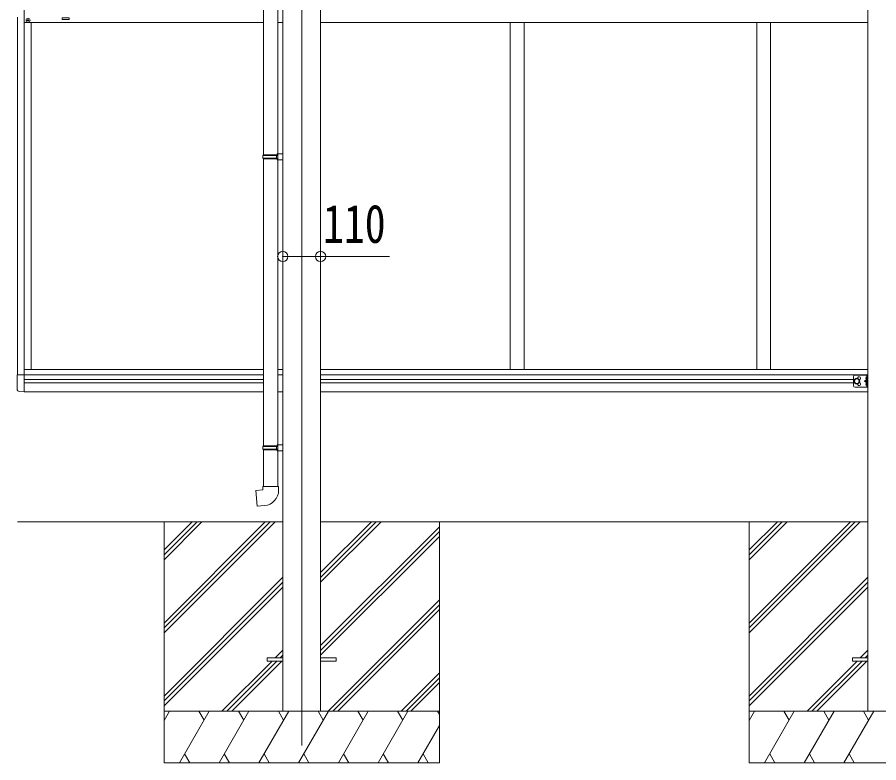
# Model space of a CAD drawing. Units: millimetres at full size; details may follow other scales. Extents: x -8385 to 8479, y -5853 to 5787.
# Drawn here: x -2712 to -209, y -2211 to -46 of the extents above; entities that cross this region are included whole.
import ezdxf
from ezdxf.enums import TextEntityAlignment as Align

# ---------------------------------------------------------------- set-up
doc = ezdxf.new("R2010")
doc.units = ezdxf.units.MM
doc.header["$LTSCALE"] = 30
doc.header["$PDMODE"] = 32
doc.header["$PDSIZE"] = 30
for name, color, linetype, lineweight in [('0-0_0', 7, 'Continuous', 9), ('0-1_本体', 4, 'Continuous', 9), ('0-2_部品', 7, 'Continuous', 9), ('0-8_PARTS2', 2, 'Continuous', 9), ('0-A_寸法', 6, 'Continuous', 9), ('1-1_GLASS', 4, 'Continuous', 9), ('1-2_GLASS_SEAL', 7, 'Continuous', 9)]:
    doc.layers.add(name, color=color, linetype=linetype, lineweight=lineweight)
doc.styles.add('ＭＳ ゴシック', font='')
doc.styles.get('ＭＳ ゴシック').set_extended_font_data('MS Gothic')

msp = doc.modelspace()

# ---------------------------------------------------------------- linework, layer by layer
at = {"layer": '0-0_0'}
for p, q in [((-2711.5, -1510.91), (-1940.5, -1510.91)), ((-2285.5, -1510.91), (-2285.5, -2210.91)), ((-2285.5, -1805.08), (-1991.32, -1510.91)), ((-2285.5, -1819.23), (-1977.18, -1510.91)), ((-2285.5, -1833.37), (-1963.03, -1510.91)), ((-2285.5, -1621.24), (-2175.17, -1510.91)), ((-2285.5, -1607.1), (-2189.31, -1510.91)), ((-2285.5, -1592.95), (-2203.45, -1510.91)), ((-1830.5, -1510.91), (-240.5, -1510.91)), ((-1830.5, -1686.74), (-1654.67, -1510.91)), ((-1830.5, -1672.59), (-1668.81, -1510.91)), ((-1830.5, -1658.45), (-1682.95, -1510.91)), ((-1830.5, -1870.58), (-1485.5, -1525.59)), ((-1485.5, -1510.91), (-1485.5, -2210.91)), ((-585.5, -1510.91), (-585.5, -2210.91)), ((-585.5, -1805.08), (-291.32, -1510.91)), ((-585.5, -1819.23), (-277.18, -1510.91)), ((-585.5, -1833.37), (-263.03, -1510.91)), ((-585.5, -1621.24), (-475.17, -1510.91)), ((-585.5, -1607.1), (-489.31, -1510.91)), ((-585.5, -1592.95), (-503.45, -1510.91)), ((-1830.5, -1884.72), (-1485.5, -1539.73)), ((-1830.5, -1898.87), (-1485.5, -1553.87)), ((-2285.5, -2017.21), (-1940.5, -1672.22)), ((-585.5, -2017.21), (-240.5, -1672.22)), ((-2285.5, -2031.36), (-1940.5, -1686.36)), ((-2285.5, -2045.5), (-1940.5, -1700.5)), ((-585.5, -2031.36), (-240.5, -1686.36)), ((-585.5, -2045.5), (-240.5, -1700.5)), ((-1808.69, -2060.91), (-1485.5, -1737.72)), ((-1794.55, -2060.91), (-1485.5, -1751.86)), ((-1780.4, -2060.91), (-1485.5, -1766)), ((-1962.56, -1906.41), (-1940.5, -1884.35)), ((-1948.41, -1906.41), (-1940.5, -1898.49)), ((-262.56, -1906.41), (-240.5, -1884.35)), ((-248.41, -1906.41), (-240.5, -1898.49)), ((-2117.06, -2060.91), (-1971.56, -1915.41)), ((-2102.91, -2060.91), (-1957.41, -1915.41)), ((-2088.77, -2060.91), (-1943.27, -1915.41)), ((-417.06, -2060.91), (-271.56, -1915.41)), ((-402.91, -2060.91), (-257.41, -1915.41)), ((-388.77, -2060.91), (-243.27, -1915.41)), ((-1596.56, -2060.91), (-1485.5, -1949.85)), ((-1582.41, -2060.91), (-1485.5, -1963.99)), ((-1568.27, -2060.91), (-1485.5, -1978.13)), ((-1485.5, -2060.91), (-2285.5, -2060.91)), ((-2285.5, -2088.41), (-2269.62, -2060.91)), ((-2240.75, -2210.91), (-2154.15, -2060.91)), ((-2169.15, -2086.89), (-2184.15, -2060.91)), ((-2125.28, -2210.91), (-2038.68, -2060.91)), ((-2053.68, -2086.89), (-2068.68, -2060.91)), ((-2009.81, -2210.91), (-1923.21, -2060.91)), ((-1938.21, -2086.89), (-1953.21, -2060.91)), ((-1894.34, -2210.91), (-1807.74, -2060.91)), ((-1822.74, -2086.89), (-1837.74, -2060.9)), ((-1778.87, -2210.91), (-1692.27, -2060.91)), ((-1707.27, -2086.89), (-1722.27, -2060.91)), ((-1663.4, -2210.91), (-1576.8, -2060.91)), ((-1606.8, -2060.91), (-1591.8, -2086.89)), ((-1491.33, -2060.91), (-1485.5, -2071.01)), ((214.5, -2060.91), (-585.5, -2060.91)), ((-585.5, -2088.41), (-569.62, -2060.91)), ((-540.75, -2210.91), (-454.15, -2060.91)), ((-469.15, -2086.89), (-484.15, -2060.91)), ((-425.28, -2210.91), (-338.68, -2060.91)), ((-353.68, -2086.89), (-368.68, -2060.91)), ((-309.81, -2210.91), (-223.21, -2060.91)), ((-238.21, -2086.89), (-253.21, -2060.91)), ((-1547.93, -2210.91), (-1485.5, -2102.77)), ((-2225.75, -2184.93), (-2210.75, -2210.91)), ((-2110.28, -2184.93), (-2095.28, -2210.91)), ((-1994.81, -2184.93), (-1979.81, -2210.91)), ((-1879.34, -2184.93), (-1864.34, -2210.91)), ((-1763.87, -2184.93), (-1748.87, -2210.91)), ((-1648.4, -2184.93), (-1633.4, -2210.91)), ((-1532.93, -2184.93), (-1517.93, -2210.91)), ((-525.75, -2184.93), (-510.75, -2210.91)), ((-410.28, -2184.93), (-395.28, -2210.91)), ((-294.81, -2184.93), (-279.81, -2210.91)), ((-2285.5, -2210.91), (-1485.5, -2210.91)), ((-585.5, -2210.91), (214.5, -2210.91))]:
    msp.add_line(p, q, dxfattribs=at)
at = {"layer": '0-1_本体'}
for p, q in [((-1940.5, 819.1), (-1940.5, -2060.9)), ((-1830.5, 819.1), (-1830.5, -2060.9)), ((-240.5, 819.1), (-240.5, -2060.9))]:
    msp.add_line(p, q, dxfattribs=at)
at = {"layer": '0-2_部品'}
for p, q in [((-1996.5, 499.18), (-1996.5, -445.01)), ((-1954.5, 496.62), (-1954.5, -442.45)), ((-1998.5, -447.01), (-1997.5, -445.01)), ((-1998.5, -447.01), (-1954.5, -447.01)), ((-1998.5, -447.01), (-1998.5, -455.01)), ((-1997.5, -445.01), (-1954.5, -445.01)), ((-1958.98, -447.01), (-1959.4, -445.01)), ((-1956.5, -442.51), (-1940.5, -442.04)), ((-1956.5, -444.51), (-1956.5, -442.51)), ((-1956.5, -444.51), (-1954.5, -444.51)), ((-1940.5, -442.04), (-1940.5, -459.98)), ((-1998.5, -455.01), (-1954.5, -455.01)), ((-1998.5, -455.01), (-1997.5, -457.01)), ((-1997.5, -457.01), (-1954.5, -457.01)), ((-1996.5, -457.01), (-1996.5, -1290.17)), ((-1956.5, -459.51), (-1956.5, -457.51)), ((-1956.5, -459.51), (-1940.5, -459.98)), ((-1954.5, -459.56), (-1954.5, -1287.61)), ((-1998.5, -1292.17), (-1997.5, -1290.17)), ((-1998.5, -1292.17), (-1954.5, -1292.17)), ((-1998.5, -1292.17), (-1998.5, -1300.17)), ((-1998.5, -1300.17), (-1954.5, -1300.17)), ((-1998.5, -1300.17), (-1997.5, -1302.17)), ((-1997.5, -1290.17), (-1954.5, -1290.17)), ((-1958.98, -1292.17), (-1959.4, -1290.17)), ((-1956.5, -1287.67), (-1940.5, -1287.2)), ((-1956.5, -1289.67), (-1956.5, -1287.67)), ((-1956.5, -1289.67), (-1954.5, -1289.67)), ((-1940.5, -1287.2), (-1940.5, -1305.14)), ((-1997.5, -1302.17), (-1954.5, -1302.17)), ((-1996.5, -1302.17), (-1996.5, -1408.3)), ((-1956.5, -1304.67), (-1956.5, -1302.67)), ((-1956.5, -1304.67), (-1940.5, -1305.14)), ((-1954.5, -1304.72), (-1954.5, -1408.3)), ((-1998.5, -1408.3), (-1952.5, -1408.3)), ((-1998.5, -1418.3), (-1998.5, -1408.3)), ((-1952.5, -1408.3), (-1952.5, -1419.22))]:
    msp.add_line(p, q, dxfattribs=at)
at = {"layer": '0-2_部品', "color": 4}
for p, q in [((-1985.5, -1906.4), (-1985.5, -1915.4)), ((-1940.5, -1906.4), (-1985.5, -1906.4)), ((-1940.5, -1915.4), (-1985.5, -1915.4)), ((-1785.5, -1906.4), (-1830.5, -1906.4)), ((-1785.5, -1915.4), (-1830.5, -1915.4)), ((-1785.5, -1906.4), (-1785.5, -1915.4)), ((-285.5, -1906.4), (-285.5, -1915.4)), ((-240.5, -1906.4), (-285.5, -1906.4)), ((-240.5, -1915.4), (-285.5, -1915.4))]:
    msp.add_line(p, q, dxfattribs=at)
at = {"layer": '0-2_部品'}
for points in [[(-1958.98, -447.01), (-1958.98, -455.01), (-1959.4, -457.01)], [(-1956.5, -457.51), (-1954.5, -457.51), (-1954.5, -444.51)], [(-1958.98, -1292.17), (-1958.98, -1300.17), (-1959.4, -1302.17)], [(-1956.5, -1302.67), (-1954.5, -1302.67), (-1954.5, -1289.67)], [(-1993.58, -1464.05), (-2014.41, -1465.87), (-2018.42, -1420.05), (-1998.5, -1418.3)]]:
    msp.add_lwpolyline(points, dxfattribs=at)
msp.add_arc((-1997.5, -1419.22), 45, 275, 0, dxfattribs=at)
at = {"layer": '0-8_PARTS2'}
msp.add_line((-1885.5, 785.23), (-1885.5, -2160.91), dxfattribs=at)
at = {"layer": '0-A_寸法'}
for p, q in [((-1940.5, -740.51), (-1830.5, -740.51)), ((-1830.5, -740.51), (-1630.5, -740.51))]:
    msp.add_line(p, q, dxfattribs=at)
for p in [(-1940.5, -740.51), (-1830.5, -740.51)]:
    msp.add_point(p, dxfattribs=at)
at = {"layer": '1-1_GLASS'}
for p, q in [((-2691.5, 3.3), (-2691.5, -1133.7)), ((-2711.5, -45.9), (-2711.5, -1084.5)), ((-1996.5, -61.2), (-2691.5, -61.2)), ((-2671.5, -61.7), (-2671.5, -1069.2)), ((-1954.5, -61.2), (-1940.5, -61.2)), ((-1830.5, -61.2), (-240.5, -61.2)), ((-1279.5, -61.2), (-1279.5, -1069.2)), ((-1239.5, -61.2), (-1239.5, -1069.2)), ((-563.5, -61.2), (-563.5, -1069.2)), ((-523.5, -61.2), (-523.5, -1069.2)), ((-2691.5, -1069.2), (-1996.5, -1069.2)), ((-1954.5, -1069.2), (-1940.5, -1069.2)), ((-1830.5, -1069.2), (-240.5, -1069.2)), ((-2691.5, -1084.7), (-1996.5, -1084.7)), ((-2691.5, -1098.2), (-1998.5, -1098.2)), ((-1954.5, -1084.7), (-1940.5, -1084.7)), ((-1830.5, -1084.7), (-240.5, -1084.7)), ((-1830.5, -1098.2), (-282.5, -1098.2)), ((-2691.5, -1107.2), (-1996.5, -1107.2)), ((-1830.5, -1107.2), (-282.5, -1107.2)), ((-2691.5, -1133.2), (-1996.5, -1133.2)), ((-1954.5, -1133.2), (-1940.5, -1133.2)), ((-1830.5, -1133.2), (-240.5, -1133.2))]:
    msp.add_line(p, q, dxfattribs=at)
msp.add_lwpolyline([(-2561.5, -47.7), (-2581.5, -47.7), (-2581.5, -52.7), (-2561.5, -52.7)], close=True, dxfattribs=at)
at = {"layer": '1-2_GLASS_SEAL'}
for p, q in [((-2682, -54.2), (-2683, -54.2)), ((-2679, -55.2), (-2678, -55.2)), ((-2691.5, -1084.5), (-2712, -1084.5)), ((-2712, -1127.41), (-2712, -1084.5)), ((-282.5, -1090.2), (-282.5, -1115.2)), ((-277.5, -1085.2), (-240.5, -1085.2)), ((-243.5, -1089.7), (-244.3, -1089.84)), ((-243.5, -1097.7), (-244.3, -1097.56)), ((-243.5, -1097.7), (-243, -1097.61)), ((-243, -1085.2), (-243, -1120.2)), ((-240.5, -1085.2), (-240.5, -1120.2)), ((-277.5, -1120.2), (-240.5, -1120.2)), ((-243, -1102.7), (-250, -1102.7)), ((-243.5, -1107.7), (-244.3, -1107.84)), ((-243.5, -1115.7), (-244.3, -1115.56)), ((-243.5, -1115.7), (-243, -1115.61)), ((-2691.5, -1133.7), (-2706.79, -1132.9))]:
    msp.add_line(p, q, dxfattribs=at)
for points in [[(-2683, -54.2), (-2683, -55.2), (-2682, -55.2)], [(-2680, -53.2), (-2680, -52.2), (-2681, -52.2), (-2681, -53.2)], [(-2681, -56.2), (-2681, -57.2), (-2680, -57.2), (-2680, -56.2)], [(-2678, -55.2), (-2678, -54.2), (-2679, -54.2)], [(-243, -1097.7), (-250, -1102.7), (-243, -1107.7)], [(-242.61, -1093.7), (-243.25, -1092.51), (-245.48, -1091.4)], [(-242.61, -1093.7), (-243.25, -1094.88), (-245.48, -1096)], [(-243.5, -1097.7), (-243.5, -1089.7), (-243, -1089.79), (-243, -1097.61)], [(-242.61, -1111.7), (-243.25, -1110.51), (-245.48, -1109.4)], [(-242.61, -1111.7), (-243.25, -1112.88), (-245.48, -1114)], [(-243.5, -1115.7), (-243.5, -1107.7), (-243, -1107.79), (-243, -1115.61)]]:
    msp.add_lwpolyline(points, dxfattribs=at)
msp.add_lwpolyline([(-272.5, -1110.2), (-266, -1106.45), (-266, -1098.94), (-272.5, -1095.19), (-279, -1098.94), (-279, -1106.45)], close=True, dxfattribs=at)
for centre, radius in [((-2680.5, -54.7), 5.9), ((-272.5, -1102.7), 8.5), ((-272.5, -1102.7), 7.5), ((-272.5, -1102.7), 6.5)]:
    msp.add_circle(centre, radius, dxfattribs=at)
for centre, radius, start, end in [((-2682, -53.2), 1, 270, 0), ((-2682, -56.2), 1, 0, 90), ((-2679, -53.2), 1, 180, 270), ((-2679, -56.2), 1, 90, 180), ((-277.5, -1090.2), 5, 90, 180), ((-265.5, -1094.2), 4.25, 274.76077, 186.29431), ((-239.4, -1093.7), 6.5, 147.94412, 212.05588), ((-244.14, -1090.72), 0.9, 100, 147.94412), ((-244.14, -1096.67), 0.9, 212.05588, 260), ((-277.5, -1115.2), 5, 180, 270), ((-265.5, -1111.2), 4.25, 173.70569, 85.23923), ((-239.4, -1111.7), 6.5, 147.94412, 212.05588), ((-244.14, -1108.72), 0.9, 100, 147.94412), ((-244.14, -1114.67), 0.9, 212.05588, 260), ((-2706.5, -1127.41), 5.5, 180, 267)]:
    msp.add_arc(centre, radius, start, end, dxfattribs=at)

# ---------------------------------------------------------------- texts
at = {"layer": '0-A_寸法', "color": 7, "style": 'ＭＳ ゴシック', "width": 0.8}
msp.add_text('110', height=111.4, dxfattribs=at).set_placement((-1823.5, -734.51), align=Align.BOTTOM_LEFT)

doc.saveas('drawing.dxf')
